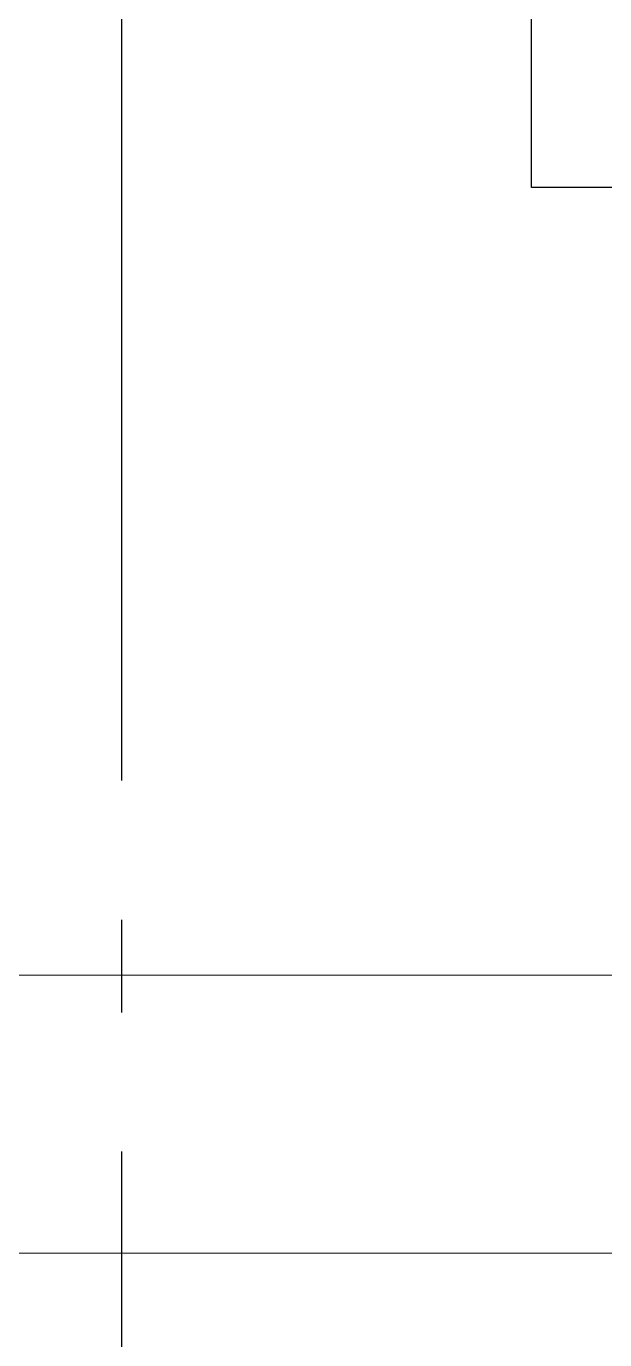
# Model space of a CAD drawing. Header units: inches. Extents: x -19662 to 10260, y -11808 to 5048.
# Drawn here: x 247 to 871, y -8082 to -6666 of the extents above; entities that cross this region are included whole.
import ezdxf

# ---------------------------------------------------------------- set-up
doc = ezdxf.new("R2010")
doc.units = ezdxf.units.IN
doc.header["$MEASUREMENT"] = 0
doc.linetypes.add('CONTI', pattern=[0])
doc.linetypes.add('GOST2.303 5', pattern=[24, 20, -1.5, 1, -1.5])
doc.layers.add('axis_dim', color=40, linetype='CONTI')
doc.layers.add('mark', color=4, linetype='Continuous', lineweight=15)
doc.layers.add('stair1', color=7, linetype='Continuous', lineweight=15)

# ---------------------------------------------------------------- blocks, each defined once
blk = doc.blocks.new('*U24')
at = {"color": 0, "linetype": 'ByBlock', "ltscale": 10}
blk.add_lwpolyline([(-960, 0), (-960, 910, -0.414214), (-50, 0)], format="xyb", dxfattribs=at)
at = {"color": 0}
for points in [[(-1010, 0), (-960, 0), (-960, -120.6), (-1010, -120.6)], [(-50, 0), (0, 0), (0, -120.6), (-50, -120.6)]]:
    blk.add_lwpolyline(points, close=True, dxfattribs=at)

msp = doc.modelspace()

# ---------------------------------------------------------------- linework, layer by layer
at = {"layer": 'axis_dim', "linetype": 'GOST2.303 5', "lineweight": 25, "ltscale": 100}
msp.add_lwpolyline([(349.8, 1720.7), (349.8, -10307.9)], dxfattribs=at)
at = {"layer": 'mark', "linetype": 'Continuous', "lineweight": 25, "ltscale": 75}
msp.add_lwpolyline([(791.9, -6517), (1719.1, -6517), (1719.1, -6839.5), (791.9, -6839.5)], close=True, dxfattribs=at)
at = {"layer": 'stair1', "ltscale": 75}
msp.add_lwpolyline([(-75.6, -7689), (2924.9, -7689), (2924.9, -7989), (-75.6, -7989)], close=True, dxfattribs=at)
msp.add_lwpolyline([(-13825.6, -7839), (-13825.6, -7989), (2924.9, -7989), (2924.9, -7839)], dxfattribs=at)

# ---------------------------------------------------------------- block references
at = {"color": 0, "xscale": -1, "rotation": 269.9999936264059}
msp.add_blockref('*U24', (-75.6, -5679), dxfattribs=at)

doc.saveas('drawing.dxf')
